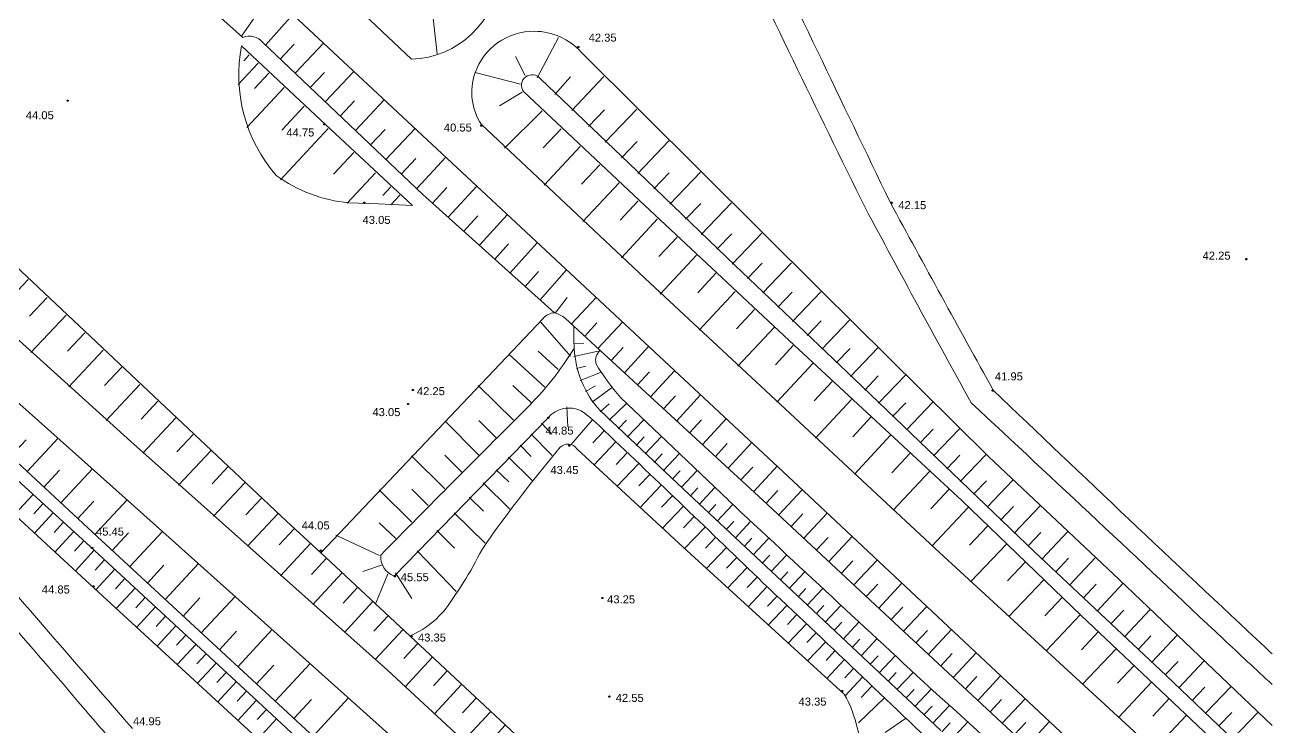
# Model space of a CAD drawing. Header units: metres. Extents: x 363857 to 365179, y 5807840 to 5809004.
# Drawn here: x 364898.7 to 365000, y 5808883 to 5808940 of the extents above; entities that cross this region are included whole.
import ezdxf

# ---------------------------------------------------------------- set-up
doc = ezdxf.new("R2010")
doc.units = ezdxf.units.M
doc.header["$LTSCALE"] = 0.5
doc.layers.get('0').update_dxf_attribs({"color": 1, "linetype": 'CONTINUOUS'})
for name, color, linetype in [('Stk.Böschungen', 1, 'CONTINUOUS'), ('Stk.Geländehöhen', 1, 'CONTINUOUS'), ('Stk.Topografie allgemein', 1, 'CONTINUOUS')]:
    doc.layers.add(name, color=color, linetype=linetype)
doc.styles.add('TA  11.0401.0000', font='Arial.ttf')

# ---------------------------------------------------------------- blocks, each defined once
blk = doc.blocks.new('Geländehöhe')
at = {"color": 0, "lineweight": -2}
for points in [[(0.0087, -0.005, -0.5773503), (-0.0087, -0.005, -0.5773503), (0, 0.01, -0.5773503)], [(0.0043, -0.0025, -0.5773503), (-0.0043, -0.0025, -0.5773503), (0, 0.005, -0.5773503)]]:
    blk.add_lwpolyline(points, format="xyb", close=True, dxfattribs=at)

msp = doc.modelspace()

# ---------------------------------------------------------------- linework, layer by layer
at = {"layer": 'Stk.Böschungen', "color": 7, "linetype": 'Continuous', "lineweight": 18}
for p, q in [((364895.4528, 5808957.7607), (364916.4281, 5808938.9455)), ((364914.6142, 5808951.8403), (364930.1224, 5808937.1738)), ((364944.6194, 5808918.2961), (364920.5601, 5808940.7279)), ((364922.7671, 5808932.2447), (364916.3283, 5808938.2796)), ((364918.0491, 5808938.5297), (364931.0508, 5808926.2003)), ((364963.3733, 5808918.4046), (364943.8952, 5808937.764)), ((364947.7668, 5808928.7393), (364940.5979, 5808935.578)), ((364939.2151, 5808934.5488), (364948.6269, 5808925.7196)), ((364930.1929, 5808925.3057), (364922.7671, 5808932.2447)), ((364935.7947, 5808931.8874), (364949.5006, 5808918.9886)), ((364956.4168, 5808920.4302), (364947.7668, 5808928.7393)), ((364931.0508, 5808926.2003), (364941.7409, 5808916.5947)), ((364948.6269, 5808925.7196), (364961.1845, 5808913.9756)), ((364925.0199, 5808925.5224), (364927.4323, 5808925.4425)), ((364927.4323, 5808925.4425), (364930.1929, 5808925.3057)), ((364893.5387, 5808924.5484), (364919.9779, 5808899.6894)), ((364966.0544, 5808911.248), (364956.4168, 5808920.4302)), ((364949.5006, 5808918.9886), (364972.9898, 5808897.1265)), ((364961.1097, 5808902.9183), (364944.6194, 5808918.2961)), ((364976.9779, 5808904.918), (364963.3733, 5808918.4046)), ((364907.3229, 5808906.1467), (364896.2162, 5808916.1963)), ((364922.7487, 5808897.107), (364940.8073, 5808916.1344)), ((364942.628, 5808916.1419), (364943.3049, 5808915.515)), ((364943.3049, 5808915.515), (364945.4275, 5808913.5489)), ((364945.4275, 5808913.5489), (364958.6606, 5808901.395)), ((364961.1845, 5808913.9756), (364974.8265, 5808901.3333)), ((364980.7166, 5808897.1818), (364966.0544, 5808911.248)), ((364892.7338, 5808909.4555), (364904.59, 5808898.4414)), ((364897.3296, 5808910.0802), (364908.3972, 5808900.1923)), ((364947.0912, 5808909.7305), (364951.3725, 5808905.6737)), ((364952.6512, 5808901.8812), (364945.4299, 5808908.6595)), ((364904.0246, 5808897.6236), (364892.3349, 5808908.2878)), ((364928.7021, 5808895.2286), (364941.2079, 5808908.0718)), ((364904.0191, 5808894.5494), (364890.2809, 5808907.2203)), ((364928.1713, 5808887.5955), (364907.3229, 5808906.1467)), ((364952.1753, 5808897.5773), (364943.5524, 5808905.5631)), ((364951.3725, 5808905.6737), (364955.8495, 5808901.3799)), ((364987.594, 5808894.9561), (364976.9779, 5808904.918)), ((364983.6987, 5808881.7551), (364961.1097, 5808902.9183)), ((364962.2849, 5808892.8684), (364952.6512, 5808901.8812)), ((364958.6606, 5808901.395), (364972.0989, 5808888.8577)), ((364974.8265, 5808901.3333), (364984.5377, 5808892.0024)), ((364908.3972, 5808900.1923), (364919.7362, 5808890.0513)), ((364919.9779, 5808899.6894), (364922.7487, 5808897.107)), ((364904.59, 5808898.4414), (364923.2892, 5808881.1442)), ((364917.6689, 5808885.0072), (364904.0246, 5808897.6236)), ((364965.2584, 5808885.6493), (364952.1753, 5808897.5773)), ((364922.7487, 5808897.107), (364929.9797, 5808890.3672)), ((364972.9898, 5808897.1265), (365000, 5808872.3483)), ((364991.3926, 5808887.1566), (364980.7166, 5808897.1818)), ((364917.2069, 5808882.4203), (364904.0191, 5808894.5494)), ((365000, 5808883.1022), (364987.594, 5808894.9561)), ((364973.1029, 5808882.6835), (364962.2849, 5808892.8684)), ((364984.5377, 5808892.0024), (364999.9283, 5808877.4675)), ((364929.9797, 5808890.3672), (364937.7252, 5808883.1473)), ((364919.7362, 5808890.0513), (364931.2727, 5808879.7181)), ((364972.0989, 5808888.8577), (364986.4637, 5808875.4914)), ((364948.5267, 5808868.7803), (364928.1713, 5808887.5955)), ((364997.4669, 5808881.3691), (364991.3926, 5808887.1566)), ((364929.5801, 5808874.0085), (364917.6689, 5808885.0072)), ((364937.7252, 5808883.1473), (364951.1881, 5808870.5743))]:
    msp.add_line(p, q, dxfattribs=at)
at = {"layer": 'Stk.Böschungen', "color": 7, "linetype": 'Continuous', "lineweight": 9}
for p, q in [((364918.2603, 5808938.3296), (364920.4843, 5808940.8005)), ((364931.7449, 5808941.692), (364932.2171, 5808937.6094)), ((364916.3129, 5808939.0488), (364917.5145, 5808940.7699)), ((364940.3276, 5808935.675), (364942.0583, 5808938.9463)), ((364919.4665, 5808937.1858), (364920.608, 5808938.4024)), ((364920.6759, 5808936.0389), (364922.9801, 5808938.4716)), ((364917.6769, 5808936.8578), (364916.0517, 5808935.1213)), ((364916.9464, 5808937.5408), (364916.4987, 5808937.0626)), ((364938.5687, 5808937.4104), (364939.3443, 5808935.8592)), ((364918.546, 5808936.0453), (364917.3812, 5808934.7999)), ((364921.8916, 5808934.886), (364923.0497, 5808936.1065)), ((364923.1137, 5808933.7271), (364925.4383, 5808936.1797)), ((364935.2872, 5808936.0979), (364938.9862, 5808935.1434)), ((364941.7566, 5808934.3243), (364943.0376, 5808935.7546)), ((364943.1334, 5808933.0143), (364945.7321, 5808935.7837)), ((364919.7914, 5808934.8809), (364916.7441, 5808931.6244)), ((364924.3389, 5808932.5652), (364925.5068, 5808933.7961)), ((364925.5705, 5808931.3973), (364927.9141, 5808933.8714)), ((364939.1157, 5808934.4943), (364937.2802, 5808933.395)), ((364921.4202, 5808933.3581), (364919.6062, 5808931.4174)), ((364940.722, 5808932.9913), (364937.6836, 5808929.9721)), ((364944.4953, 5808931.7186), (364945.7895, 5808933.0812)), ((364945.8441, 5808930.4353), (364948.4116, 5808933.1277)), ((364923.3617, 5808931.545), (364919.4863, 5808927.3923)), ((364926.8053, 5808930.2263), (364927.9823, 5808931.4683)), ((364928.048, 5808929.0479), (364930.4105, 5808931.5438)), ((364942.2858, 5808931.5281), (364940.8077, 5808929.9776)), ((364943.8243, 5808930.0886), (364940.8968, 5808926.9559)), ((364947.1771, 5808929.167), (364948.4488, 5808930.4986)), ((364948.4948, 5808927.9079), (364951.0173, 5808930.5447)), ((364925.4392, 5808929.6086), (364923.7969, 5808927.8485)), ((364929.2971, 5808927.8634), (364930.4764, 5808929.1231)), ((364930.5477, 5808926.6774), (364932.9069, 5808929.2163)), ((364927.1999, 5808927.9676), (364924.8933, 5808925.4923)), ((364945.4053, 5808928.6093), (364943.9397, 5808927.0423)), ((364949.801, 5808926.6565), (364951.0529, 5808927.9625)), ((364951.0977, 5808925.4142), (364953.5779, 5808928.0066)), ((364928.4374, 5808926.8142), (364927.7851, 5808926.1152)), ((364931.8247, 5808925.505), (364932.9943, 5808926.7746)), ((364933.1113, 5808924.3488), (364935.415, 5808926.8779)), ((364946.9725, 5808927.1429), (364944.038, 5808924.0074)), ((364929.1689, 5808926.1323), (364928.4431, 5808925.3543)), ((364948.5413, 5808925.6751), (364947.075, 5808924.1041)), ((364952.3827, 5808924.1831), (364953.6133, 5808925.4674)), ((364953.6551, 5808922.9641), (364956.0932, 5808925.5133)), ((364934.3797, 5808923.2091), (364935.5171, 5808924.4657)), ((364935.6416, 5808922.0752), (364937.8997, 5808924.5613)), ((364950.1108, 5808924.2113), (364947.1726, 5808921.0651)), ((364951.6833, 5808922.7445), (364950.2124, 5808921.1684)), ((364954.918, 5808921.7542), (364956.1267, 5808923.0181)), ((364956.1713, 5808920.5534), (364958.5633, 5808923.0648)), ((364936.8918, 5808920.9519), (364938.0066, 5808922.187)), ((364938.1301, 5808919.8392), (364940.3373, 5808922.2885)), ((364953.262, 5808921.2721), (364950.321, 5808918.1193)), ((364957.413, 5808919.3724), (364958.5973, 5808920.6147)), ((364958.6422, 5808918.2044), (364960.9858, 5808920.6634)), ((364939.3568, 5808918.737), (364940.4462, 5808919.9541)), ((364940.5704, 5808917.6465), (364942.7104, 5808920.076)), ((364954.8376, 5808919.8025), (364953.3685, 5808918.2284)), ((364898.9895, 5808919.3001), (364896.082, 5808916.2048)), ((364900.5367, 5808917.8491), (364899.0979, 5808916.3149)), ((364941.7921, 5808916.5784), (364942.7622, 5808917.8507)), ((364943.1134, 5808915.6922), (364945.1065, 5808917.8419)), ((364956.4163, 5808918.33), (364953.4777, 5808915.1892)), ((364959.8633, 5808917.0442), (364961.0242, 5808918.2594)), ((364961.0713, 5808915.8964), (364963.3599, 5808918.3103)), ((364957.9842, 5808916.8676), (364956.5202, 5808915.2959)), ((364902.0709, 5808916.4102), (364899.2194, 5808913.3723)), ((364940.5971, 5808915.8735), (364943.0433, 5808913.0695)), ((364944.1887, 5808914.6963), (364945.1851, 5808915.7679)), ((364945.2614, 5808913.7028), (364947.2443, 5808915.8483)), ((364962.2629, 5808914.7642), (364963.399, 5808915.9564)), ((364963.4462, 5808913.6398), (364965.6936, 5808916.0033)), ((364903.5955, 5808914.9804), (364902.1849, 5808913.4746)), ((364959.5583, 5808915.3994), (364956.6316, 5808912.2618)), ((364905.0942, 5808913.5748), (364902.2994, 5808910.5924)), ((364940.4182, 5808913.4872), (364942.0291, 5808911.9956)), ((364943.3136, 5808913.0555), (364945.2834, 5808913.4776)), ((364943.3416, 5808914.0837), (364944.1172, 5808914.1434)), ((364946.337, 5808912.7137), (364947.3221, 5808913.7854)), ((364947.4096, 5808911.7285), (364949.37, 5808913.866)), ((364961.1249, 5808913.9384), (364959.666, 5808912.3689)), ((364964.6143, 5808912.53), (364965.729, 5808913.6981)), ((364965.7729, 5808911.4291), (364967.9807, 5808913.7423)), ((364938.0317, 5808913.2486), (364940.9551, 5808910.5638)), ((364962.6983, 5808912.4844), (364959.7797, 5808909.3397)), ((364906.5897, 5808912.1722), (364905.2071, 5808910.6941)), ((364943.5089, 5808912.0707), (364944.2678, 5808912.2572)), ((364943.8144, 5808911.1058), (364945.4573, 5808911.7481)), ((364948.4757, 5808910.7493), (364949.4543, 5808911.8121)), ((364949.537, 5808909.7746), (364951.4877, 5808911.8912)), ((364966.9278, 5808910.3255), (364968.0194, 5808911.4752)), ((364968.0546, 5808909.2475), (364970.228, 5808911.5207)), ((364908.0658, 5808910.7879), (364905.3224, 5808907.8639)), ((364938.4079, 5808907.867), (364935.5457, 5808910.6851)), ((364939.8358, 5808909.3081), (364938.35, 5808910.6896)), ((364944.2569, 5808910.1932), (364945.0637, 5808910.6656)), ((364944.8035, 5808909.3427), (364946.3606, 5808910.4908)), ((364964.275, 5808911.0272), (364962.8165, 5808909.4509)), ((364909.529, 5808909.4156), (364908.1706, 5808907.9674)), ((364950.5983, 5808908.7998), (364951.5684, 5808909.8555)), ((364951.6564, 5808907.828), (364953.5872, 5808909.9333)), ((364965.8517, 5808909.5701), (364962.9307, 5808906.4149)), ((364942.7449, 5808908.9529), (364942.8047, 5808907.342)), ((364945.4466, 5808908.5587), (364946.166, 5808909.2092)), ((364946.1771, 5808907.8748), (364947.5406, 5808909.2177)), ((364969.185, 5808908.1662), (364970.2633, 5808909.293)), ((364970.3046, 5808907.095), (364972.442, 5808909.332)), ((364910.976, 5808908.0585), (364908.2938, 5808905.1983)), ((364935.5824, 5808905.0488), (364932.8159, 5808907.816)), ((364936.9867, 5808906.4507), (364935.5826, 5808907.8495)), ((364940.6822, 5808907.6254), (364941.5232, 5808906.7392)), ((364944.7887, 5808907.8879), (364943.0718, 5808905.8654)), ((364946.9093, 5808907.1893), (364947.5749, 5808907.8728)), ((364947.639, 5808906.5063), (364948.9513, 5808907.8846)), ((364952.708, 5808906.8622), (364953.672, 5808907.9087)), ((364953.7547, 5808905.9008), (364955.6746, 5808907.9866)), ((364967.4284, 5808908.1129), (364965.9659, 5808906.5341)), ((364898.9239, 5808903.7051), (364901.4394, 5808906.4084)), ((364912.4004, 5808906.7226), (364911.0807, 5808905.3095)), ((364939.8271, 5808906.7494), (364941.5451, 5808905.0175)), ((364945.7492, 5808906.9746), (364944.8583, 5808906.0383)), ((364948.3703, 5808905.8216), (364949.0202, 5808906.5135)), ((364949.0999, 5808905.1386), (364950.3934, 5808906.5218)), ((364969.0117, 5808906.6496), (364966.0875, 5808903.4849)), ((364971.4135, 5808906.0342), (364972.4729, 5808907.1441)), ((364972.5134, 5808904.982), (364974.6161, 5808907.1827)), ((364897.5866, 5808904.9474), (364898.8307, 5808906.2875)), ((364913.8216, 5808905.3897), (364911.2127, 5808902.6078)), ((364938.9368, 5808905.8374), (364939.842, 5808904.9377)), ((364946.6875, 5808906.0854), (364944.9197, 5808904.2225)), ((364954.8015, 5808904.9394), (364955.7564, 5808905.9796)), ((364955.8418, 5808903.9839), (364957.746, 5808906.055)), ((364932.8355, 5808902.2986), (364930.128, 5808904.9909)), ((364934.2008, 5808903.6672), (364932.8336, 5808905.0324)), ((364937.9977, 5808904.8753), (364939.9117, 5808902.9943)), ((364947.6199, 5808905.2008), (364946.7407, 5808904.2767)), ((364949.8304, 5808904.4547), (364950.4754, 5808905.1447)), ((364950.56, 5808903.7717), (364951.8446, 5808905.144)), ((364970.5951, 5808905.1863), (364969.1247, 5808903.6084)), ((364973.6007, 5808903.9417), (364974.6461, 5808905.0306)), ((364974.6845, 5808902.9049), (364976.7503, 5808905.0728)), ((364900.2786, 5808902.4466), (364901.548, 5808903.812)), ((364901.6419, 5808901.1801), (364904.2063, 5808903.9365)), ((364915.2105, 5808904.0872), (364913.9248, 5808902.7146)), ((364937.0067, 5808903.8601), (364938.021, 5808902.8668)), ((364948.5435, 5808904.3235), (364946.7992, 5808902.4866)), ((364949.4604, 5808903.4517), (364948.5949, 5808902.5395)), ((364951.2888, 5808903.0895), (364951.9274, 5808903.7717)), ((364952.0219, 5808902.4032), (364953.2886, 5808903.7628)), ((364956.8756, 5808903.0344), (364957.8271, 5808904.0632)), ((364957.9094, 5808902.0848), (364959.8053, 5808904.1346)), ((364972.1768, 5808903.7245), (364969.2327, 5808900.5654)), ((364916.58, 5808902.8028), (364914.045, 5808900.0942)), ((364935.9546, 5808902.7823), (364938.1144, 5808900.6635)), ((364950.3726, 5808902.5833), (364948.6523, 5808900.7751)), ((364952.7513, 5808901.7209), (364953.3812, 5808902.3963)), ((364953.4811, 5808901.0401), (364954.7331, 5808902.3811)), ((364975.7701, 5808901.8663), (364976.8068, 5808902.954)), ((364976.8628, 5808900.8209), (364978.9485, 5808903.0076)), ((364899.3884, 5808901.8531), (364897.8828, 5808900.2089)), ((364904.4149, 5808898.604), (364907.0273, 5808901.4162)), ((364917.9302, 5808901.5365), (364916.6829, 5808900.1982)), ((364930.1576, 5808899.6059), (364927.5018, 5808902.2307)), ((364931.4879, 5808900.9448), (364930.1486, 5808902.2749)), ((364934.8154, 5808901.6154), (364935.9762, 5808900.4826)), ((364951.2757, 5808901.7224), (364950.4212, 5808900.8264)), ((364958.9313, 5808901.1424), (364959.8796, 5808902.1617)), ((364959.9516, 5808900.1905), (364961.8487, 5808902.2259)), ((364973.7635, 5808902.2581), (364972.2873, 5808900.6793)), ((364900.2075, 5808901.1058), (364899.4543, 5808900.28)), ((364901.0351, 5808900.3508), (364899.5213, 5808898.6977)), ((364903.0212, 5808899.8988), (364904.3149, 5808901.2912)), ((364933.5968, 5808900.3671), (364936.0986, 5808897.9038)), ((364952.1701, 5808900.8685), (364950.4759, 5808899.0908)), ((364954.2108, 5808900.3593), (364954.8327, 5808901.0251)), ((364954.9453, 5808899.674), (364956.1852, 5808901.0022)), ((364961.9857, 5808898.2928), (364963.8782, 5808900.3245)), ((364975.337, 5808900.7842), (364972.378, 5808897.646)), ((364977.9574, 5808899.7738), (364979.0055, 5808900.8737)), ((364979.0663, 5808898.713), (364981.1677, 5808900.931)), ((364901.8613, 5808899.5971), (364901.103, 5808898.7677)), ((364919.2706, 5808900.2794), (364916.806, 5808897.6438)), ((364928.8414, 5808898.2792), (364927.4903, 5808899.5388)), ((364953.0584, 5808900.0191), (364952.2159, 5808899.1404)), ((364955.6762, 5808898.9921), (364956.2961, 5808899.6567)), ((364956.4059, 5808898.3113), (364957.647, 5808899.6406)), ((364960.9637, 5808899.2462), (364961.9108, 5808900.2633)), ((364976.9008, 5808899.2859), (364975.4309, 5808897.7383)), ((364902.6932, 5808898.8381), (364901.1715, 5808897.1757)), ((364905.8204, 5808897.3033), (364907.1379, 5808898.7218)), ((364907.2402, 5808895.9899), (364909.8976, 5808898.8504)), ((364920.589, 5808899.0488), (364919.3737, 5808897.7461)), ((364927.5262, 5808896.9048), (364923.987, 5808898.5366)), ((364932.1813, 5808898.917), (364933.6157, 5808897.4892)), ((364953.938, 5808899.1767), (364952.273, 5808897.4334)), ((364954.8072, 5808898.3433), (364953.9845, 5808897.4843)), ((364957.138, 5808897.6282), (364957.7583, 5808898.2938)), ((364957.8701, 5808896.9452), (364959.1116, 5808898.2774)), ((364962.9995, 5808897.347), (364963.9476, 5808898.3591)), ((364964.0133, 5808896.4012), (364965.9077, 5808898.4231)), ((364980.1697, 5808897.6573), (364981.2284, 5808898.7704)), ((364981.2934, 5808896.5953), (364983.4064, 5808898.8361)), ((364903.5237, 5808898.0805), (364902.7618, 5808897.2461)), ((364904.356, 5808897.3171), (364902.8284, 5808895.6476)), ((364921.8949, 5808897.8348), (364919.4982, 5808895.2545)), ((364930.5871, 5808897.2838), (364933.7571, 5808893.9846)), ((364955.6654, 5808897.5194), (364954.0441, 5808895.8232)), ((364978.4385, 5808897.8126), (364975.5237, 5808894.7612)), ((364905.1888, 5808896.547), (364904.4228, 5808895.7153)), ((364923.1835, 5808896.637), (364921.9992, 5808895.3614)), ((364956.5116, 5808896.7062), (364955.7126, 5808895.8694)), ((364958.5987, 5808896.2655), (364959.2211, 5808896.931)), ((364959.332, 5808895.5813), (364960.5762, 5808896.9155)), ((364965.0271, 5808895.4554), (364965.972, 5808896.4665)), ((364966.0376, 5808894.5126), (364967.9316, 5808896.5269)), ((364979.9608, 5808896.354), (364978.5203, 5808894.8459)), ((364982.4138, 5808895.5462), (364983.4711, 5808896.6662)), ((364983.5408, 5808894.4909), (364985.6542, 5808896.7328)), ((364906.0216, 5808895.777), (364904.4907, 5808894.1155)), ((364908.6782, 5808894.6597), (364910.0174, 5808896.1027)), ((364910.1185, 5808893.3274), (364912.8209, 5808896.2359)), ((364924.4574, 5808895.4528), (364922.1191, 5808892.9284)), ((364926.1593, 5808895.589), (364927.7702, 5808896.126)), ((364928.1877, 5808895.4099), (364927.2332, 5808893.0236)), ((364928.8294, 5808895.4833), (364930.1535, 5808893.4013)), ((364957.346, 5808895.9035), (364955.772, 5808894.2522)), ((364960.0629, 5808894.8994), (364960.6863, 5808895.5666)), ((364960.795, 5808894.2164), (364962.0438, 5808895.552)), ((364906.8477, 5808895.0131), (364906.0854, 5808894.1816)), ((364907.6738, 5808894.2492), (364906.1505, 5808892.589)), ((364925.718, 5808894.2809), (364924.5629, 5808893.0328)), ((364958.1665, 5808895.1135), (364957.3912, 5808894.2992)), ((364958.9784, 5808894.3401), (364957.4551, 5808892.7219)), ((364967.0513, 5808893.5668), (364967.9961, 5808894.5741)), ((364968.0569, 5808892.6287), (364969.9446, 5808894.641)), ((364981.4677, 5808894.9102), (364978.6193, 5808891.9296)), ((364984.6652, 5808893.4381), (364985.7187, 5808894.5623)), ((364985.7896, 5808892.3853), (364987.8953, 5808894.6296)), ((364908.5033, 5808893.4823), (364907.7422, 5808892.6537)), ((364911.5771, 5808891.9781), (364912.9368, 5808893.4472)), ((364913.0517, 5808890.6141), (364915.7968, 5808893.5744)), ((364959.7903, 5808893.5772), (364959.0335, 5808892.7761)), ((364961.5247, 5808893.5355), (364962.1502, 5808894.204)), ((364962.2598, 5808892.8494), (364963.5086, 5808894.1926)), ((364982.9567, 5808893.4835), (364981.5512, 5808892.0085)), ((364909.3294, 5808892.7184), (364907.807, 5808891.0655)), ((364926.9645, 5808893.1221), (364924.6814, 5808890.6544)), ((364960.5922, 5808892.8229), (364959.0935, 5808891.2323)), ((364962.9868, 5808892.1669), (364963.6158, 5808892.8385)), ((364963.7137, 5808891.4845), (364964.978, 5808892.8307)), ((364969.0658, 5808891.6875), (364970.0084, 5808892.6928)), ((364970.0763, 5808890.7447), (364971.9547, 5808892.7578)), ((364986.9048, 5808891.341), (364987.953, 5808892.4585)), ((364988.0201, 5808890.2968), (364990.1069, 5808892.5225)), ((364910.1539, 5808891.956), (364909.395, 5808891.1295)), ((364910.9783, 5808891.1937), (364909.4603, 5808889.5449)), ((364928.1942, 5808891.979), (364927.0669, 5808890.7584)), ((364961.3909, 5808892.071), (364960.649, 5808891.2818)), ((364962.1765, 5808891.3307), (364960.7079, 5808889.7645)), ((364964.4406, 5808890.802), (364965.0757, 5808891.4771)), ((364965.1729, 5808890.1146), (364966.4467, 5808891.4711)), ((364984.428, 5808892.0739), (364981.6521, 5808889.1553)), ((364911.7994, 5808890.4344), (364911.0404, 5808889.6121)), ((364914.5308, 5808889.2459), (364915.9154, 5808890.7379)), ((364916.0236, 5808887.865), (364918.8129, 5808890.877)), ((364929.4116, 5808890.8474), (364927.1775, 5808888.4391)), ((364962.9566, 5808890.5949), (364962.2279, 5808889.82)), ((364971.0802, 5808889.8081), (364972.0207, 5808890.8115)), ((364972.0874, 5808888.8684), (364973.9649, 5808890.8745)), ((364985.8888, 5808890.6974), (364984.5138, 5808889.2464)), ((364989.1288, 5808889.2586), (364990.1689, 5808890.3656)), ((364990.2323, 5808888.2253), (364992.3053, 5808890.428)), ((364912.6239, 5808889.6721), (364911.1056, 5808888.0317)), ((364930.6154, 5808889.7282), (364929.5089, 5808888.5346)), ((364963.7312, 5808889.8636), (364962.2856, 5808888.3301)), ((364965.8998, 5808889.4321), (364966.5399, 5808890.1125)), ((364966.6294, 5808888.7471), (364967.9124, 5808890.1158)), ((364987.3443, 5808889.3269), (364984.6189, 5808886.4415)), ((364913.44, 5808888.9175), (364912.6849, 5808888.0956)), ((364914.2595, 5808888.1597), (364912.7525, 5808886.5171)), ((364931.8059, 5808888.6216), (364929.5961, 5808886.2406)), ((364964.4956, 5808889.1413), (364963.7806, 5808888.3811)), ((364965.2569, 5808888.4209), (364963.8392, 5808886.9175)), ((364967.359, 5808888.0622), (364968.0031, 5808888.7495)), ((364968.0886, 5808887.3772), (364969.3841, 5808888.7562)), ((364973.0932, 5808887.9326), (364974.0337, 5808888.9308)), ((364974.0979, 5808886.9977), (364975.9668, 5808888.9989)), ((364991.3306, 5808887.197), (364992.3643, 5808888.292)), ((364992.4214, 5808886.1607), (364994.4924, 5808888.3443)), ((364915.0823, 5808887.3989), (364914.3287, 5808886.5797)), ((364917.5301, 5808886.4714), (364918.9359, 5808887.9901)), ((364919.0503, 5808885.0652), (364921.8837, 5808888.1277)), ((364932.9964, 5808887.5149), (364931.8956, 5808886.3253)), ((364966.0058, 5808887.7116), (364965.3029, 5808886.9687)), ((364968.8169, 5808886.6935), (364969.467, 5808887.3864)), ((364969.5451, 5808886.0098), (364970.8531, 5808887.4003)), ((364976.1022, 5808885.1327), (364977.9577, 5808887.1337)), ((364988.7923, 5808887.9634), (364987.4407, 5808886.53)), ((364915.8984, 5808886.6443), (364914.3945, 5808885.0069)), ((364934.184, 5808886.4109), (364931.9786, 5808884.0445)), ((364966.7449, 5808887.0105), (364965.299, 5808885.4812)), ((364967.5117, 5808886.2822), (364966.6396, 5808885.3645)), ((364975.1009, 5808886.0644), (364976.0302, 5808887.0666)), ((364990.2233, 5808886.6159), (364987.546, 5808883.764)), ((364993.5109, 5808885.1257), (364994.547, 5808886.2155)), ((364994.6019, 5808884.0892), (364996.6737, 5808886.2661)), ((364916.7112, 5808885.8927), (364915.9609, 5808885.0745)), ((364917.524, 5808885.1412), (364916.0301, 5808883.5026)), ((364920.5797, 5808883.6505), (364922.0098, 5808885.1922)), ((364922.1273, 5808882.2189), (364925.0059, 5808885.3312)), ((364935.3678, 5808885.3104), (364934.2701, 5808884.1273)), ((364968.5186, 5808885.3271), (364966.4307, 5808883.2986)), ((364970.2747, 5808885.3248), (364970.9325, 5808886.0225)), ((364971.0043, 5808884.6399), (364972.3229, 5808886.0447)), ((364977.0982, 5808884.206), (364978.0298, 5808885.1997)), ((364978.0942, 5808883.2792), (364979.9486, 5808885.2685)), ((364991.6505, 5808885.2719), (364990.3185, 5808883.8591)), ((364918.345, 5808884.3829), (364917.594, 5808883.5689)), ((364936.5488, 5808884.2126), (364934.3561, 5808881.853)), ((364971.7339, 5808883.9549), (364972.3986, 5808884.6658)), ((364972.4635, 5808883.2699), (364973.8081, 5808884.7126)), ((364995.6899, 5808883.0556), (364996.7272, 5808884.1413)), ((364996.778, 5808882.022), (364998.8589, 5808884.1843)), ((364919.1593, 5808883.631), (364917.6609, 5808882.0041)), ((364937.7271, 5808883.1171), (364936.6335, 5808881.9394)), ((364970.2489, 5808883.6567), (364968.5783, 5808882.5231)), ((364973.1877, 5808882.5853), (364973.8678, 5808883.3166)), ((364973.9217, 5808881.8956), (364975.2844, 5808883.3802)), ((364979.0919, 5808882.3508), (364980.0166, 5808883.3447)), ((364980.0861, 5808881.4257), (364981.934, 5808883.4085)), ((364993.0646, 5808883.9402), (364990.4137, 5808881.1408))]:
    msp.add_line(p, q, dxfattribs=at)
at = {"layer": 'Stk.Böschungen', "color": 7, "linetype": 'Continuous', "lineweight": 18}
for centre, radius, start, end in [((364929.849, 5808944.6668), 7.498, 272.089806, 354.66531), ((364916.9626, 5808937.6617), 1.3906, 38.620909, 112.605983), ((364940.062, 5808934.3881), 5.0641, 89.349988, 161.043485), ((364940.0566, 5808934.2443), 5.208, 42.518638, 89.309144), ((364928.6288, 5808935.8995), 12.5287, 169.048838, 220.63398), ((364939.7642, 5808934.4932), 4.7484, 161.075455, 213.282766), ((364939.9095, 5808935.0594), 0.8619, 36.988805, 216.330835), ((364926.1946, 5808937.5994), 12.134, 234.34115, 264.444412), ((364941.7893, 5808915.3195), 1.2761, 92.175437, 140.314693), ((364940.9539, 5808913.9575), 2.7521, 52.533916, 73.383989), ((364959.1039, 5808914.8513), 15.8129, 177.594308, 184.158753), ((364919.9621, 5808928.2739), 27.5399, 314.916293, 328.060193), ((364951.5034, 5808914.1428), 8.1825, 183.07047, 222.076632), ((364946.2063, 5808912.7271), 1.1322, 133.460927, 192.632055), ((364959.3555, 5808920.7018), 16.4555, 209.978272, 221.815042), ((366324.3905, 5807518.9386), 1962.0945, 134.8998558, 135.3877389), ((364942.9182, 5808906.615), 2.2467, 63.972443, 139.576082), ((364937.2532, 5808898.9384), 11.7574, 43.157461, 55.55034), ((363655.6269, 5807547.5115), 1874.2411, 45.9530775, 46.4974495), ((365040.4874, 5808823.7613), 127.9608, 140.188988, 144.180681), ((364942.8173, 5808905.0287), 0.9088, 36.017441, 133.391573), ((367524.0361, 5811647.4654), 3759.8628, 226.9172994, 227.2683704), ((364948.9018, 5808889.4592), 15.2521, 142.954185, 154.464278), ((364929.3047, 5808896.8036), 1.6863, 175.761269, 249.062981), ((364901.1448, 5808915.6956), 39.2712, 325.274266, 329.956207), ((363623.864, 5807475.7852), 1948.0666, 46.134094, 46.74831), ((364927.1463, 5808897.1454), 7.3466, 292.6854, 328.664025), ((364956.1596, 5808880.5482), 10.4312, 356.303843, 29.276715), ((364828.6808, 5808722.9203), 217.3571, 46.595644, 48.493741)]:
    msp.add_arc(centre, radius, start, end, dxfattribs=at)
at = {"layer": 'Stk.Topografie allgemein', "color": 7, "linetype": 'Continuous', "lineweight": 9}
for centre, radius, start, end in [((371845.5208, 5812240.4814), 7633.8293, 205.53279073, 205.73678373), ((366265.711, 5809567.4348), 1448.8974, 205.2599131, 206.3164091), ((366085.4939, 5809522.5227), 1268.067, 208.1076819, 208.9207109), ((366975.7888, 5810016.5033), 2284.1592, 208.5288375, 208.9660025), ((366905.5471, 5810929.2586), 2791.7858, 226.3173125, 226.9402895), ((362269.6596, 5805999.9918), 3973.1521, 46.6700433, 47.0743903), ((366561.3915, 5810326.712), 2195.4975, 220.4998016, 221.1209926), ((364155.1943, 5808244.5724), 984.6248, 40.5416997, 41.6975677), ((361140.8173, 5804742.7934), 5662.4186, 47.0356508, 47.0904978), ((369130.0964, 5813225.8889), 5988.9094, 226.39206687, 226.39963687), ((364961.6267, 5808932.7957), 75.5651, 219.648126, 223.450801)]:
    msp.add_arc(centre, radius, start, end, dxfattribs=at)

# ---------------------------------------------------------------- block references
at = {"layer": 'Stk.Geländehöhen', "color": 7, "xscale": 5, "yscale": 5}
for p in [(364943.6765, 5808938.1687, 42.346), (364902.2124, 5808933.814, 44.046), (364923.0415, 5808931.8974, 44.746), (364935.7869, 5808931.7922, 40.546), (364926.2855, 5808925.5198, 43.046), (364969.1033, 5808925.5248, 42.146), (364997.9089, 5808920.9471, 42.246), (364930.2324, 5808910.3293, 42.246), (364977.3212, 5808910.2885, 41.946), (364929.8472, 5808909.1915, 43.046), (364941.2296, 5808908.0731, 44.846), (364942.9336, 5808905.819, 43.446), (364904.19, 5808897.5008, 45.446), (364922.7586, 5808897.2928, 44.046), (364928.7668, 5808895.2131, 45.546), (364904.2999, 5808894.3892, 44.846), (364945.6221, 5808893.4435, 43.246), (364930.1284, 5808890.3337, 43.346), (364946.1905, 5808885.4411, 42.546), (364965.0995, 5808885.8924, 43.346)]:
    msp.add_blockref('Geländehöhe', p, dxfattribs=at)

# ---------------------------------------------------------------- texts
at = {"layer": 'Stk.Geländehöhen', "color": 7, "lineweight": 18, "char_height": 0.65, "attachment_point": 7, "line_spacing_factor": 0.84, "style": 'TA  11.0401.0000'}
for s, insert in [('42.35', (364944.505, 5808938.6)), ('44.05', (364898.805, 5808932.3)), ('40.55', (364932.75, 5808931.3)), ('44.75', (364919.96, 5808930.9)), ('42.15', (364969.65, 5808925)), ('43.05', (364926.15, 5808923.8)), ('42.25', (364994.36, 5808920.9)), ('41.95', (364977.495, 5808911.1)), ('42.25', (364930.56, 5808909.9)), ('43.05', (364926.95, 5808908.2)), ('44.85', (364941.005, 5808906.7)), ('43.45', (364941.405, 5808903.5)), ('44.05', (364921.205, 5808899)), ('45.45', (364904.505, 5808898.5)), ('45.55', (364929.25, 5808894.8)), ('44.85', (364900.105, 5808893.8)), ('43.25', (364946.005, 5808893)), ('43.35', (364930.65, 5808889.9)), ('42.55', (364946.705, 5808885)), ('43.35', (364961.55, 5808884.7)), ('44.95', (364907.505, 5808883.1))]:
    msp.add_mtext(s, dxfattribs=dict(at, insert=insert))

doc.saveas('drawing.dxf')
